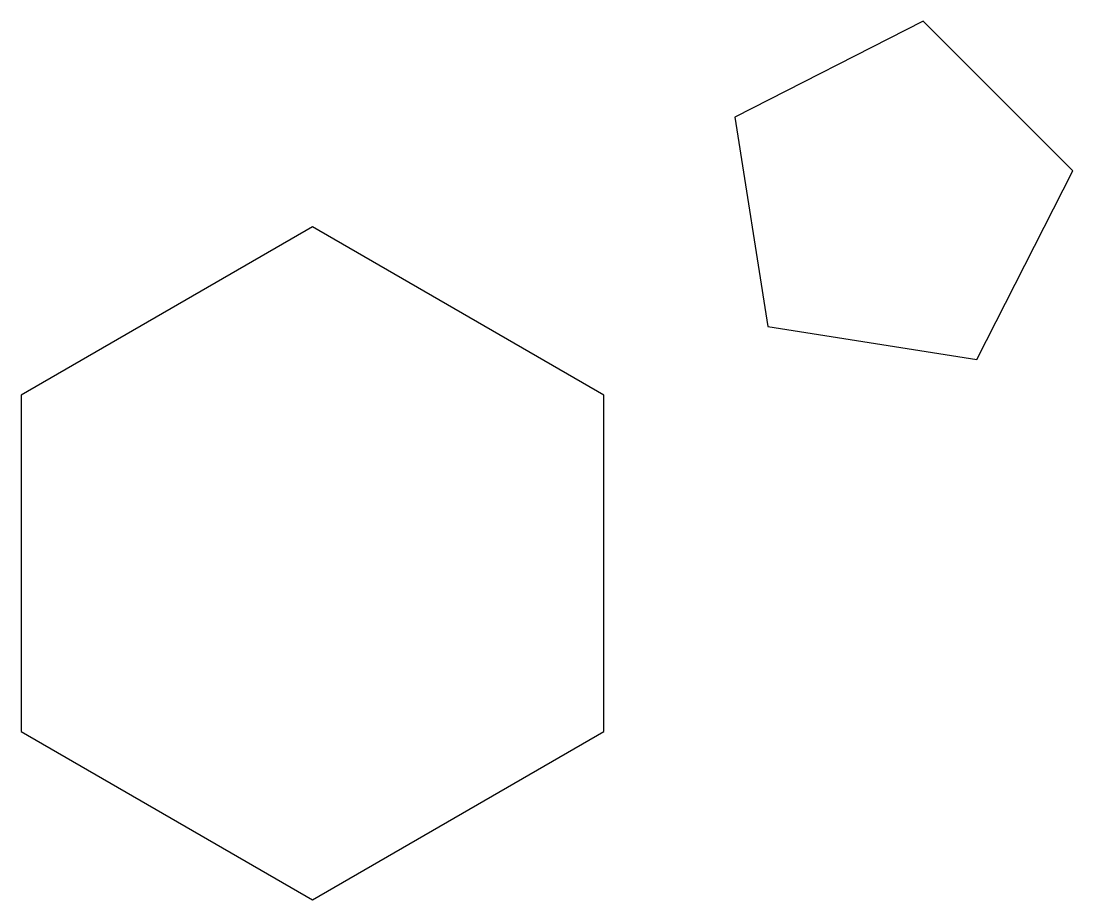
# Model space of a CAD drawing. Extents: x -10 to 62.2, y -13.1 to 47.2.
import ezdxf

# ---------------------------------------------------------------- set-up
doc = ezdxf.new("R2010")
doc.units = 0
doc.layers.get('0').update_dxf_attribs({"linetype": 'CONTINUOUS'})

msp = doc.modelspace()

# ---------------------------------------------------------------- linework, layer by layer
for points in [[(51.933636, 47.208499), (38.986554, 40.611631), (41.25968, 26.25968), (55.611631, 23.986554), (62.208499, 36.933636)], [(30, 21.547005), (10, 33.094011), (-10, 21.547005), (-10, -1.547005), (10, -13.094011), (30, -1.547005)]]:
    msp.add_lwpolyline(points, close=True)

doc.saveas('drawing.dxf')
